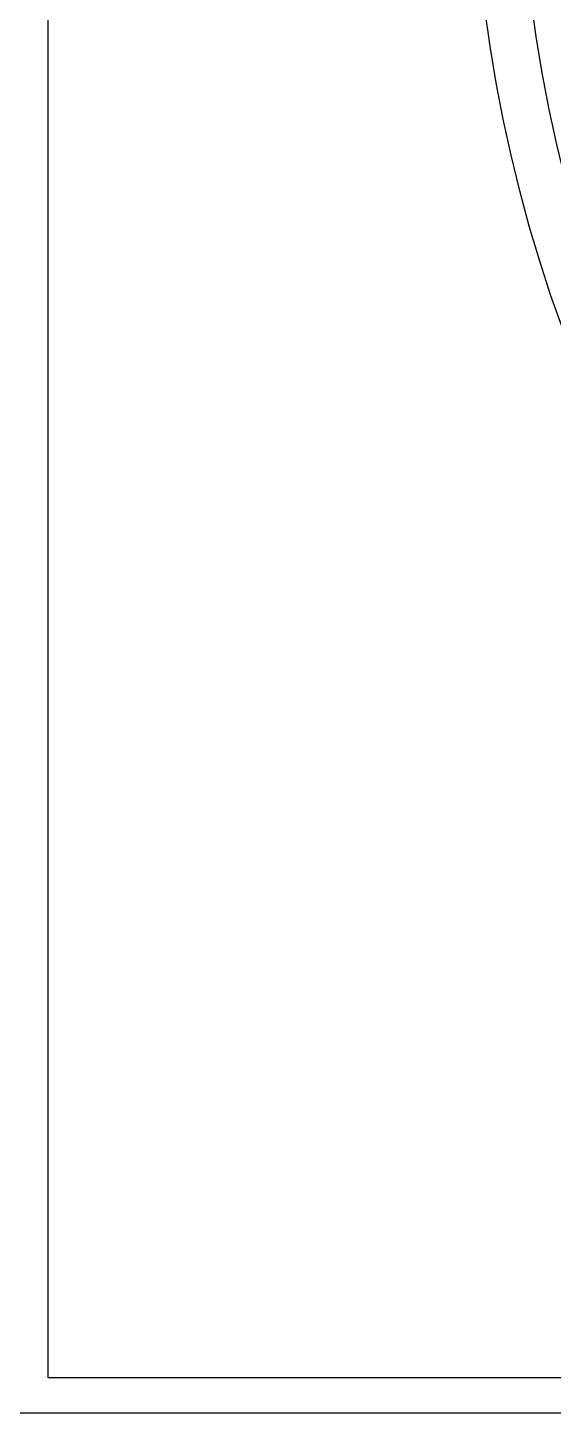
# Model space of a CAD drawing. Header units: millimetres. Extents: x 14797 to 39010, y -1427 to 15695.
# Drawn here: x 19924 to 20518, y 9922 to 11487 of the extents above; entities that cross this region are included whole.
import ezdxf

# ---------------------------------------------------------------- set-up
doc = ezdxf.new("R2010")
doc.units = ezdxf.units.MM

msp = doc.modelspace()

# ---------------------------------------------------------------- linework, layer by layer
at = {"color": 3}
for p, q in [((19947, 9961.9), (19947, 13481.9)), ((25297, 9961.9), (19947, 9961.9)), ((25337, 9921.9), (18867, 9921.9))]:
    msp.add_line(p, q, dxfattribs=at)
for radius in [1675, 1675, 1621.9]:
    msp.add_circle((22102, 11721.9), radius, dxfattribs=at)

doc.saveas('drawing.dxf')
